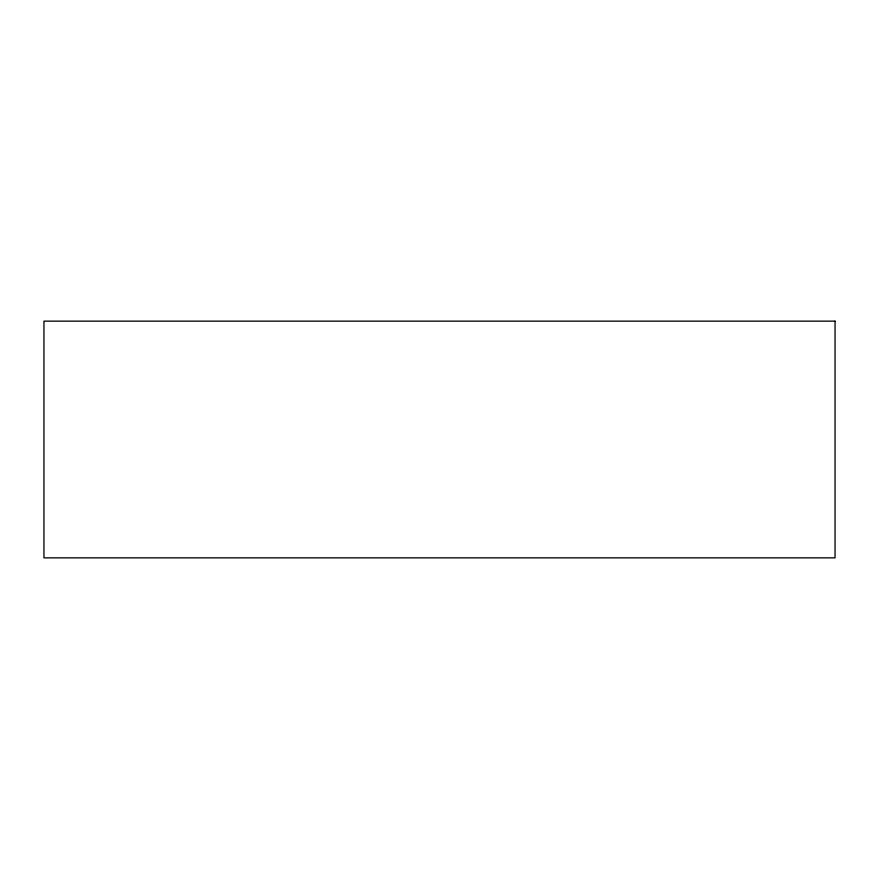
<?xml version="1.0" encoding="UTF-8"?>
<svg xmlns="http://www.w3.org/2000/svg" width="879" height="879" viewBox="0 0 879 879"><rect width="100%" height="100%" fill="white"/><g stroke="black" fill="none" stroke-linecap="round" stroke-linejoin="round"><path stroke-width="1.32" d="M835.05 321.143L43.95 321.143L43.95 557.857L835.05 557.857L835.05 321.143"/></g></svg>
